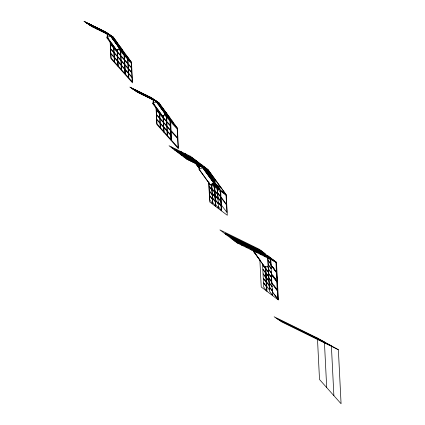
<?xml version="1.0" encoding="UTF-8"?>
<svg xmlns="http://www.w3.org/2000/svg" width="425" height="425" viewBox="0 0 425 425"><rect width="100%" height="100%" fill="white"/><g stroke="black" fill="none" stroke-linecap="round" stroke-linejoin="round"><path stroke-width="0.64" d="M107.998 34.499L107.472 37.554L111.711 43.408L111.127 43.695L106.887 37.836L107.514 34.17M119.579 48.636L116.45 50.161L107.307 37.522L107.886 34.106M153.887 100.321L153.367 103.376L157.606 109.236L157.022 109.517L152.782 103.663L153.409 99.997M164.656 113.64L165.474 114.458L162.345 115.988L153.197 103.344L153.877 99.365L132.419 88.814M199.049 169.378L202.603 167.641L213.993 183.382L210.439 185.119L199.049 169.378L199.718 165.452L205.371 169.724L208.016 173.384L205.312 171.333L202.661 167.673M199.532 168.374L199.336 169.527L204.553 176.742M110.681 35.944L110.957 35.732L113.31 37.278L116.838 42.155L116.562 42.367L113.034 37.49L110.681 35.944L112.062 37.846L117.029 42.829L122.103 49.417L115.202 42.574M112.062 37.846L112.333 37.634M113.034 37.49L113.31 37.278M112.689 38.123L117.369 45.008L121.906 49.566M116.206 41.878L116.482 41.666M117.029 42.829L116.323 41.767M117.576 45.555L117.89 45.316L122.427 49.868L122.113 50.107L117.576 45.555L122.453 52.291L126.99 56.849L127.303 56.605L125.035 54.331M122.453 52.291L122.767 52.052L123.675 52.96M127.569 56.998L130.879 61.572L130.602 61.779L124.063 54.427L122.846 52.742L123.123 52.535M124.063 54.427L124.339 54.219M122.846 52.742L127.303 57.221L127.574 57.008M107.307 37.522L110.431 35.992L107.987 33.538L86.525 22.992M106.887 37.836L107.472 37.554M153.197 103.344L156.326 101.819L153.877 99.365M152.782 103.663L153.367 103.376M259.255 259.409L264.77 267.027M272.101 259.85L276.277 262.639L276.68 272.228L270.969 265.12L270.64 258.777M270.969 265.12L271.246 265.051M271.262 265.402L276.468 272.723L277.121 281.132L276.696 272.669L271.262 265.402L271.357 267.357M271.363 274.635L271.729 274.545L277.169 281.812L277.594 290.275L277.222 290.365L276.803 281.902L271.363 274.635L271.788 283.098L277.61 290.822L278.035 299.285L272.367 292.076L273.371 293.059M271.788 283.098L272.154 283.007M276.803 281.902L277.169 281.812M272.17 283.56L277.382 290.881L277.807 299.343M89.123 24.735L110.585 35.28L118.288 45.964M113.183 37.023L91.72 26.478L83.927 21.25L105.389 31.795L113.183 37.023L131.506 62.342L132.536 82.875L110.973 58.623L110.144 42.07M135.017 90.557L156.474 101.102L170.212 120.084L171.238 140.617M159.072 102.845L137.615 92.299L129.822 87.077L151.279 97.623L159.072 102.845L177.4 128.169L178.426 148.697L156.867 124.451L156.039 107.892M174.893 150.19L196.281 160.703M180.752 154.631L202.141 165.144L202.916 166.218M208 169.58L186.612 159.072L169.028 145.748L190.421 156.262L208 169.58L226.265 194.82L227.29 215.284L209.711 201.965L208.718 182.166M225.686 234.281L265.12 253.661L265.184 254.958M259.834 259.202L261.226 286.987L278.375 299.981L276.489 262.278L267.575 255.521L253.916 248.859L254.904 250.086M231.195 238.457L270.629 257.837L271.793 281.217M276.489 262.278L237.054 242.898L219.906 229.898L259.335 249.278L265.12 253.661M317.438 338.045L274.104 316.747L281.897 321.975L338.369 349.727L341.073 403.75L319.51 379.498L317.438 338.045L338.369 349.727M276.702 318.49L324.413 341.939L326.697 387.584M279.299 320.232L331.388 345.833L333.885 395.664M109.475 34.728L110.675 35.535M112.014 36.422L105.097 32.576M103.966 31.105L105.166 31.907M106.5 32.799L99.583 28.948M106.675 32.89L107.876 33.697M109.214 34.584L102.297 30.738M100.922 29.84L102.122 30.648M103.631 31.631L104.832 32.433M106.436 33.469L107.631 34.271M99.02 28.677L100.22 29.479L94.642 26.52M101.559 30.372L95.976 27.413L97.978 28.831M101.734 30.462L102.935 31.269M104.268 32.157L97.352 28.31M104.534 32.3L105.735 33.108M107.068 33.995L100.151 30.148M98.69 29.203L99.891 30.005M101.49 31.041L102.691 31.843M99.317 29.723L92.4 25.877M99.578 29.867L100.778 30.674M102.117 31.562L95.2 27.715M94.068 26.238L95.269 27.046L89.686 24.087M96.603 27.933L91.024 24.979L92.225 25.782M96.533 28.608L97.734 29.41M93.734 26.764L95.806 28.231M97.139 29.118L90.228 25.272M89.096 23.795L90.291 24.602L84.713 21.643M91.63 25.489L86.052 22.536L87.252 23.338M91.811 25.59L93.006 26.387M94.339 27.28L87.433 23.433M88.761 24.321L89.962 25.128M91.561 26.164L92.762 26.966M155.369 100.555L156.57 101.357M157.903 102.25L150.987 98.403M149.855 96.927L151.056 97.734M152.394 98.621L145.477 94.775M152.57 98.717L153.77 99.519M155.104 100.412L148.187 96.565M146.816 95.668L148.012 96.47M149.526 97.453L150.726 98.26M152.325 99.291L153.526 100.098M144.914 94.499L146.115 95.301M147.448 96.193L140.532 92.347M147.624 96.289L148.824 97.091M150.163 97.984L143.246 94.132M150.423 98.127L151.624 98.929M152.963 99.822L146.046 95.976M144.58 95.025L145.78 95.832M147.379 96.863L148.58 97.67M141.87 93.24L143.873 94.658M145.207 95.551L138.29 91.699M145.472 95.694L146.673 96.496M148.006 97.389L141.089 93.543M139.958 92.066L141.158 92.868M142.497 93.76L135.58 89.914M142.428 94.43L143.629 95.237M136.919 90.801L138.114 91.609M139.628 92.592L141.695 94.052M143.034 94.945L136.117 91.099M134.985 89.622L136.186 90.424M137.525 91.317L130.608 87.47M137.7 91.412L138.895 92.214M140.234 93.107L133.322 89.261M131.941 88.358L133.142 89.165M134.656 90.148L135.857 90.95M137.456 91.986L138.656 92.793M273.355 260.498L276.277 262.639M192.424 158.095L193.327 158.775M193.848 159.168L196.552 161.218M197.439 161.909L198.342 162.594M200.212 164.008L201.567 165.033M202.783 165.92L205.488 167.971L208.208 171.684L210.917 173.735L208.266 170.074L205.557 168.024M199.638 165.229L202.343 167.28L201.206 165.708M205.434 169.58L208.138 171.631M205.737 170.005L211.167 174.08L213.812 177.74L208.388 173.666M199.559 167.115L196.855 165.065L199.506 168.725M208.569 173.915L214.041 178.059L216.692 181.719L213.988 179.669L211.273 175.966M211.22 177.581L213.924 179.632M212.341 183.903L213.69 184.928L212.558 183.356M211.74 183.818L226.265 194.82M256.7 250.176L254.24 248.317L255 249.363M111.812 37.012L109.48 34.669L120.711 50.177L127.633 57.067M107.748 33.761L106.813 32.821L107.573 33.867M112.131 38.33L114.463 40.672M112.333 38.611L114.665 40.954M114.984 42.277L117.316 44.62M117.847 46.235L120.185 48.578M160.942 105.442L158.605 103.1L173.4 123.542L175.732 125.885M156.644 101.315L158.977 103.657M157.707 102.839L155.369 100.491L166.605 116.004L168.938 118.347M161.256 106.76L163.588 109.103M159.295 104.975L163.965 109.618M160.012 105.968L162.345 108.311M158.02 104.157L160.56 106.781M164.278 110.936L166.611 113.278M164.677 111.483L167.009 113.826M162.663 109.629L164.996 111.972M160.873 108.099L163.211 110.442M163.312 110.527L165.644 112.869M161.091 108.396L163.423 110.739M167.322 115.143L169.66 117.486M167.615 115.542L169.947 117.884M165.957 114.187L168.295 116.53M163.742 112.062L166.287 114.681M166.775 115.313L169.107 117.656M170.266 119.202L172.598 121.545M170.749 119.882L173.081 122.225M169.426 118.973L171.758 121.322M119.244 48.556L124.318 54.262L121.529 50.426M125.588 55.686L127.388 57.651M128.26 58.629L131.506 62.342M118.416 48.827L120.445 51.112L120.657 55.303L117.337 51.568L117.247 49.773M165.139 114.378L177.4 128.169M164.31 114.654L166.34 116.939L166.547 121.125L163.227 117.39L163.142 115.595M201.726 164.969L202.714 166.196M200.159 164.964L201.147 166.191L205.525 168.343L204.537 167.115L184.073 157.038L183.09 155.81M199.819 164.799L200.807 166.026L196.424 163.875L195.442 162.642M195.819 160.491L196.802 161.718M197.349 162.817L198.332 164.045M197.035 162.663L198.018 163.891M193.874 159.492L192.886 158.265L172.423 148.187L171.44 146.96M194.252 160.485L195.234 161.718L199.617 163.869L198.629 162.637L178.165 152.564L177.183 151.332M193.912 160.321L194.9 161.548L190.517 159.396L189.534 158.169M190.076 156.118L191.064 157.346M274.481 261.274L273.493 260.042L234.499 240.863L233.516 239.631M195.059 162.456L196.047 163.689L191.67 161.532L190.682 160.305M191.436 158.339L192.424 159.566M191.128 158.185L192.111 159.417M192.653 160.512L193.641 161.739M192.35 160.363L193.338 161.59M271.538 259.069L270.55 257.837L266.172 255.685L267.16 256.913M188.509 156.113L189.497 157.34M188.169 155.943L189.157 157.176M189.152 157.983L190.14 159.21L185.757 157.059L184.774 155.832M267.548 255.558L268.536 256.785M185.698 153.962L186.681 155.194M269.115 257.89L270.103 259.123M185.385 153.813L186.368 155.04M268.855 257.762L269.838 258.99M190.267 160.103L191.255 161.33L186.878 159.178L185.89 157.951M186.745 156.033L187.733 157.261M186.442 155.885L187.43 157.117M187.972 158.212L188.96 159.439M265.912 255.553L266.895 256.785M187.468 157.962L188.456 159.189M183.791 153.792L184.774 155.024M183.409 153.606L184.397 154.833M263.171 253.406L264.153 254.633M262.905 253.273L263.893 254.506M184.36 155.624L185.348 156.857L180.97 154.705L179.982 153.473M181.002 151.661L181.99 152.888M264.472 255.611L265.46 256.838M264.244 255.494L265.227 256.727M180.699 151.512L181.688 152.74M182.065 153.733L183.053 154.966M181.56 153.483L182.548 154.716M261.529 253.401L262.517 254.633M262.289 254.522L261.301 253.289L256.923 251.138L257.906 252.365M179.031 151.454L180.019 152.681M178.617 151.252L179.605 152.479M258.527 251.122L259.516 252.354M258.299 251.01L259.282 252.238M176.322 149.361L177.31 150.588M259.866 253.343L260.849 254.575M259.601 253.215L260.589 254.442M175.817 149.111L176.805 150.338M256.658 251.01L257.646 252.238M174.239 149.101L175.227 150.328M252.806 247.531L253.794 248.763L249.273 246.58L250.261 247.807M253.656 248.731L254.639 249.958M255.223 251.063L256.206 252.291M254.984 250.941L255.972 252.168M252.28 248.859L253.263 250.086M251.786 248.614L252.774 249.842M249.188 245.735L248.205 244.502L252.583 246.654L253.571 247.887L226.01 234.345L225.027 233.113L229.404 235.264L230.393 236.497M248.928 245.602L247.94 244.375L243.562 242.223L244.545 243.451M248.428 245.379L249.411 246.612M248.168 245.252L249.151 246.484L244.635 244.301L245.618 245.528M249.013 246.452L250.001 247.679M250.607 248.79L251.595 250.017M250.346 248.657L251.329 249.889M247.408 246.463L248.397 247.69M247.143 246.33L248.131 247.557M244.285 243.323L243.297 242.096L238.919 239.944L239.907 241.172M243.785 243.1L244.773 244.333M243.525 242.972L244.508 244.2L239.992 242.016L240.98 243.243M244.37 244.168L245.358 245.395M245.963 246.505L246.952 247.738M245.735 246.394L246.723 247.621M242.765 244.178L243.753 245.406M242.537 244.067L243.52 245.294M239.642 241.039L238.659 239.812L234.276 237.66L235.264 238.887M239.142 240.821L240.13 242.048M238.914 240.704L239.902 241.937L235.381 239.753L236.369 240.98M239.764 241.905L240.747 243.132M241.357 244.242L242.34 245.469M241.092 244.115L242.08 245.342M238.159 241.915L239.142 243.143M237.894 241.782L238.882 243.015M235.036 238.776L234.048 237.548L229.67 235.397L230.653 236.624M234.536 238.553L235.519 239.785M234.271 238.425L235.259 239.652L230.738 237.469L231.726 238.696M235.121 239.62L236.103 240.847M236.714 241.958L237.697 243.19M229.893 236.273L230.881 237.501M272.797 267.102L274.741 269.668M275.517 270.693L276.68 272.228M269.647 258.453L270.73 259.898M270.938 264.084L268.058 260.238L267.936 257.842M270.953 264.339L268.069 260.488L268.281 264.679L271.161 268.526M210.997 184.742L211.719 185.704L211.932 189.895L209.047 186.044L208.84 181.857M271.171 268.743L268.287 264.897L268.499 269.083L271.378 272.935M218.014 199.357L215.135 195.505L215.342 199.697L218.227 203.543M267.203 266.486L268.287 267.931L268.494 272.117L265.614 268.271L265.524 266.475M218.206 201.997L221.085 205.849L220.878 201.657L217.993 197.811L218.455 208.149L215.576 204.298L215.363 200.111L218.248 203.958M271.4 273.19L268.515 269.344L268.727 273.535L271.607 277.382M218.227 202.412L221.106 206.258L221.319 210.449L218.434 206.603M272.85 275.421L275.57 279.055M276.346 280.091L277.121 281.132M276.893 281.185L271.453 273.923L271.586 271.915M262.592 264.594L265.471 268.441L265.413 267.245M271.612 277.626L268.733 273.774L268.94 277.966L271.825 281.812M271.851 282.232L268.972 278.386L269.179 282.572L272.058 286.423M273.711 285.085L276.431 288.718M272.064 286.663L269.184 282.816L269.392 287.002L272.276 290.854M272.287 290.982L269.408 287.135L269.615 291.322L272.499 295.173M274.152 294.095L278.035 299.285M122.113 50.107L126.99 56.849M127.303 57.221L130.602 61.779M118.596 46.352L119.361 47.409M208.457 172.029L211.097 175.716M203.692 167.291L220.405 190.384L221.43 210.843M203.607 167.285L205.121 169.378L202.412 167.328L201.275 165.761M106.526 33.373L107.849 35.174M214.179 183.643L216.83 187.303L214.126 185.252L212.612 183.159M152.421 99.195L153.738 100.996M212.633 183.308L214.545 185.943L215.571 206.407M197.12 163.699L199.383 166.866L196.674 164.815L195.537 163.242M195.473 163.242L199.357 168.613M204.887 177.257L210.295 184.726M253.672 251.658L265.067 267.405L268.095 265.928L267.67 257.47M271.729 274.545L271.798 275.846M272.43 288.766L272.595 292.023M271.883 282.832L272.515 295.545M265.768 266.666L267.006 291.364M163.211 115.674L164.05 132.531M162.977 115.446L163.067 117.242L159.747 113.512L159.688 112.312M159.524 112.179L159.582 113.374L156.267 109.645L156.203 108.444M124.382 55.516L125.348 74.789M117.284 49.252L118.161 66.709M117.088 49.624L117.178 51.42L113.858 47.685L113.799 46.49M113.634 46.357L113.693 47.552L110.373 43.818L110.282 42.022M276 262.708L276.404 272.297M112.046 43.828L111.669 44.014L115.935 49.906L116.312 49.725L112.046 43.828M157.935 109.655L157.563 109.836L161.829 115.733L162.201 115.547L157.935 109.655M253.922 251.738L259.197 259.022L253.922 251.738M257.194 248.923L252.811 246.771L253.799 247.998L258.177 250.15L257.194 248.923M261.832 251.202L257.454 249.05L258.442 250.282L262.82 252.434L261.832 251.202M208.245 173.703L205.541 171.652L208.192 175.312L210.896 177.363L208.245 173.703M211.103 177.65L208.393 175.599L211.044 179.26L213.754 181.31L211.103 177.65M216.968 182.097L211.554 177.995L216.006 184.147L221.42 188.248L216.968 182.097M214.163 181.879L211.453 179.828L214.104 183.488L216.814 185.539L214.163 181.879M221.696 188.663L216.33 184.599L220.331 190.129L225.696 194.193L221.696 188.663M217 185.799L214.29 183.749L216.941 187.409L219.651 189.46L217 185.799M226.026 195.277L220.713 191.048L220.947 196.908L226.53 204.398L226.026 195.277M124.068 55.208L120.748 51.478L120.955 55.664L124.275 59.399L124.068 55.208M127.659 59.203L124.339 55.468L124.546 59.654L127.867 63.389L127.659 59.203M131.272 63.282L127.952 59.548L128.164 63.734L131.484 67.469L131.272 63.282M113.709 48.11L110.388 44.375L110.601 48.567L113.916 52.302L113.709 48.11M117.194 51.977L113.873 48.243L114.081 52.434L117.401 56.169L117.194 51.977M120.673 55.861L117.353 52.126L117.566 56.318L120.881 60.053L120.673 55.861M124.291 59.957L120.971 56.222L121.183 60.414L124.504 64.148L124.291 59.957M127.882 63.947L124.562 60.217L124.775 64.403L128.095 68.138L127.882 63.947M131.5 68.027L128.18 64.297L128.387 68.483L131.707 72.218L131.5 68.027M120.902 60.594L117.587 56.86L117.794 61.051L121.114 64.786L120.902 60.594M128.116 68.685L124.796 64.951L125.003 69.137L128.323 72.872L128.116 68.685M131.729 72.76L128.414 69.031L128.621 73.217L131.941 76.952L131.729 72.76M113.937 52.843L110.622 49.109L110.829 53.3L114.15 57.035L113.937 52.843M117.422 56.711L114.102 52.976L114.314 57.168L117.635 60.903L117.422 56.711M124.525 64.69L121.205 60.961L121.412 65.147L124.732 68.882L124.525 64.69M114.155 57.556L110.835 53.821L111.042 58.013L114.362 61.747L114.155 57.556M117.635 61.423L114.314 57.688L114.527 61.88L117.847 65.615L117.635 61.423M121.114 65.307L117.799 61.572L118.007 65.763L121.327 69.493L121.114 65.307M124.738 69.402L121.417 65.668L121.624 69.859L124.945 73.594L124.738 69.402M128.329 73.392L125.008 69.657L125.216 73.849L128.536 77.584L128.329 73.392M131.941 77.472L128.626 73.738L128.833 77.929L132.154 81.664L131.941 77.472M177.204 129.12L170.669 121.773L171.105 130.571L177.645 137.918L177.204 129.12M169.958 121.035L166.637 117.3L166.85 121.492L170.17 125.226L169.958 121.035M166.563 121.683L163.248 117.953L163.455 122.14L166.775 125.874L166.563 121.683M159.598 113.937L156.283 110.203L156.49 114.389L159.811 118.123L159.598 113.937M163.083 117.805L159.763 114.07L159.975 118.262L163.296 121.991L163.083 117.805M170.186 125.784L166.866 122.049L167.073 126.241L170.393 129.97L170.186 125.784M163.317 122.538L159.997 118.803L160.204 122.995L163.524 126.724L163.317 122.538M166.797 126.422L163.476 122.687L163.689 126.873L167.004 130.608L166.797 126.422M170.414 130.518L167.094 126.783L167.307 130.974L170.627 134.704L170.414 130.518M177.623 138.635L171.153 131.352L171.599 140.319L178.075 147.597L177.623 138.635M159.832 118.671L156.512 114.936L156.724 119.127L160.039 122.857L159.832 118.671M167.009 131.128L163.689 127.394L163.901 131.585L167.216 135.32L167.009 131.128M160.044 123.377L156.724 119.648L156.937 123.834L160.257 127.569L160.044 123.377M163.529 127.245L160.209 123.516L160.416 127.702L163.737 131.437L163.529 127.245M170.627 135.23L167.307 131.495L167.519 135.681L170.839 139.416L170.627 135.23M220.405 192.429L217.52 188.583L217.733 192.775L220.612 196.621L220.405 192.429M217.542 190.129L214.662 186.283L214.869 190.469L217.754 194.321L217.542 190.129M214.577 188.009L211.698 184.158L211.905 188.349L214.79 192.196L214.577 188.009M220.644 197.009L217.759 193.163L217.972 197.349L220.851 201.2L220.644 197.009M226.594 205.062L220.973 197.556L221.345 204.972L226.966 212.479L226.594 205.062M217.781 194.708L214.901 190.857L215.108 195.048L217.993 198.895L217.781 194.708M214.816 192.589L211.937 188.737L212.144 192.929L215.029 196.775L214.816 192.589M211.958 190.283L209.073 186.437L209.286 190.623L212.165 194.475L211.958 190.283M215.05 197.232L212.171 193.386L212.378 197.572L215.262 201.423L215.05 197.232M212.192 194.932L209.312 191.08L209.52 195.272L212.399 199.118L212.192 194.932M268.51 272.372L265.625 268.526L265.837 272.712L268.717 276.563L268.51 272.372M265.492 268.701L262.613 264.849L262.82 269.041L265.705 272.887L265.492 268.701M215.284 201.838L212.399 197.986L212.612 202.178L215.491 206.024L215.284 201.838M212.426 199.532L209.541 195.686L209.753 199.872L212.633 203.724L212.426 199.532M268.727 276.776L265.843 272.93L266.055 277.121L268.935 280.967L268.727 276.776M265.705 273.132L262.825 269.285L263.033 273.472L265.917 277.323L265.705 273.132M268.956 281.228L266.077 277.376L266.284 281.568L269.168 285.414L268.956 281.228M265.917 277.716L263.038 273.865L263.245 278.056L266.13 281.902L265.917 277.716M269.168 285.658L266.289 281.812L266.496 285.998L269.381 289.85L269.168 285.658M266.135 282.147L263.25 278.295L263.463 282.487L266.342 286.333L266.135 282.147M266.395 286.726L263.511 282.875L263.723 287.066L266.602 290.913L266.395 286.726"/></g></svg>
